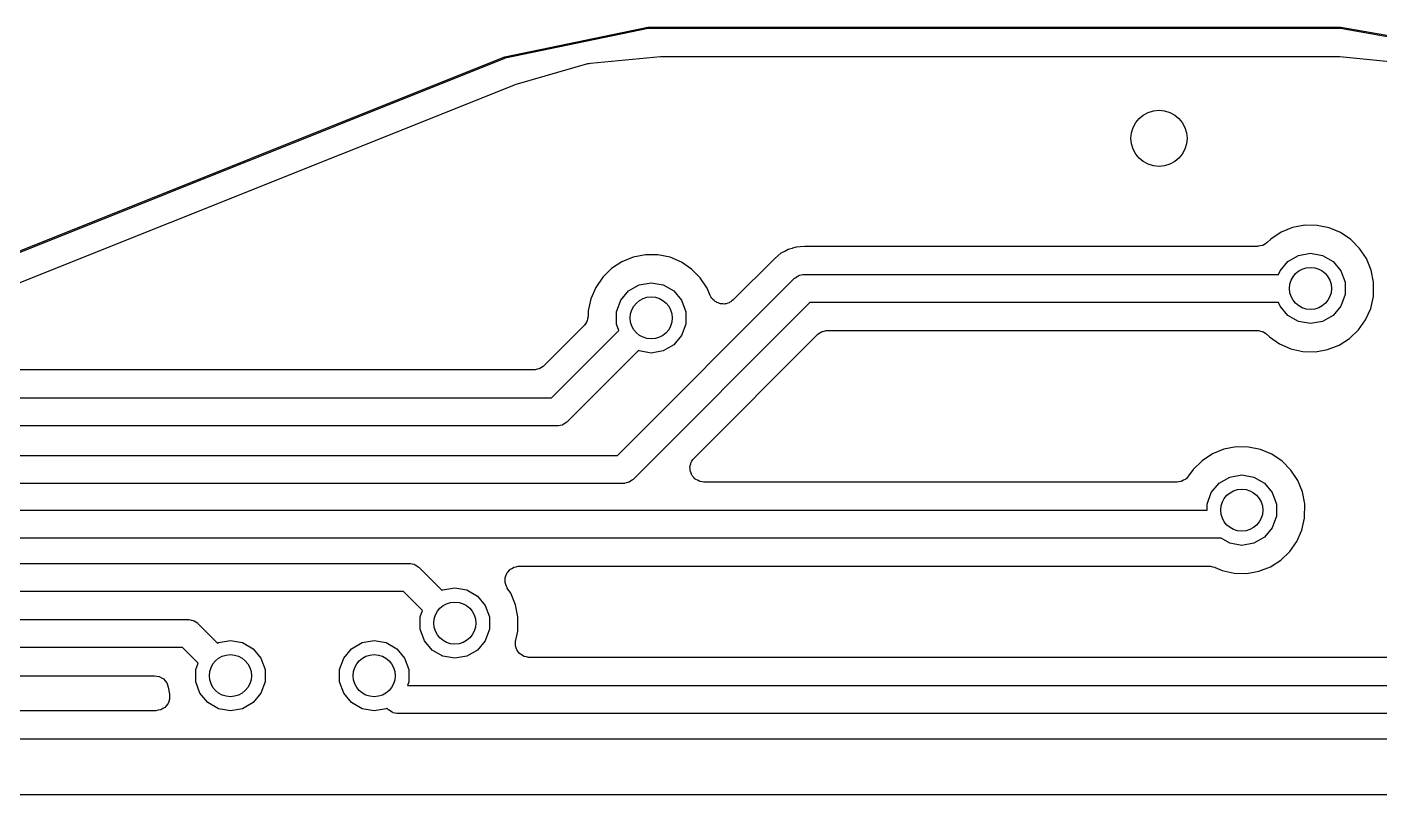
# Model space of a CAD drawing. Extents: x 69.6 to 139.6, y -158 to -61.
# Drawn here: x 97.65 to 107.3, y -99.5 to -94.03 of the extents above; entities that cross this region are included whole.
import ezdxf

# ---------------------------------------------------------------- set-up
doc = ezdxf.new("R2010")
doc.units = 0
doc.header["$MEASUREMENT"] = 0
doc.layers.add('BLACK', color=7, linetype='CONTINUOUS')

msp = doc.modelspace()

# ---------------------------------------------------------------- linework, layer by layer
at = {"layer": 'Black'}
for p, q in [((101.056, -94.2397), (102.076, -94.0284)), ((102.076, -94.0284), (102.077, -94.0283)), ((102.076, -94.0284), (102.076, -94.0284)), ((102.077, -94.0283), (102.166, -94.027)), ((102.166, -94.027), (102.166, -94.027)), ((102.166, -94.027), (102.166, -94.027)), ((102.166, -94.027), (107.011, -94.027)), ((107.011, -94.027), (107.012, -94.0273)), ((107.012, -94.0273), (107.013, -94.0278)), ((107.013, -94.0277), (107.015, -94.0271)), ((107.013, -94.0278), (107.013, -94.0277)), ((107.015, -94.0271), (107.017, -94.0271)), ((107.017, -94.0271), (108.042, -94.2098)), ((102.078, -94.0383), (101.058, -94.2495)), ((102.166, -94.037), (102.078, -94.0383)), ((107.011, -94.037), (102.166, -94.037)), ((107.012, -94.0367), (107.011, -94.037)), ((107.013, -94.0362), (107.012, -94.0367)), ((107.013, -94.0364), (107.013, -94.0362)), ((107.015, -94.037), (107.013, -94.0364)), ((108.04, -94.2196), (107.015, -94.037)), ((97.1228, -95.8128), (101.05, -94.242)), ((101.054, -94.2512), (97.1265, -95.8221)), ((101.05, -94.242), (101.052, -94.2416)), ((101.052, -94.2416), (101.053, -94.2417)), ((101.053, -94.2415), (101.054, -94.2404)), ((101.053, -94.2417), (101.053, -94.2415)), ((101.054, -94.2404), (101.056, -94.2397)), ((101.055, -94.2503), (101.054, -94.2512)), ((101.056, -94.2495), (101.055, -94.2503)), ((101.058, -94.2495), (101.056, -94.2496)), ((101.056, -94.2496), (101.056, -94.2495)), ((101.129, -94.4371), (101.648, -94.2872)), ((101.648, -94.2872), (101.658, -94.2862)), ((101.658, -94.2862), (101.667, -94.2837)), ((101.667, -94.2837), (102.166, -94.2375)), ((102.166, -94.2375), (102.17, -94.2378)), ((102.17, -94.2378), (102.175, -94.237)), ((102.175, -94.237), (107.001, -94.237)), ((107.001, -94.237), (107.005, -94.2379)), ((107.005, -94.2379), (107.01, -94.2375)), ((107.01, -94.2375), (107.549, -94.2913)), ((97.2023, -96.0072), (101.12, -94.4403)), ((101.12, -94.4403), (101.125, -94.4393)), ((101.125, -94.4393), (101.129, -94.4371)), ((106.672, -95.4562), (106.591, -95.4893)), ((106.759, -95.4397), (106.672, -95.4562)), ((106.847, -95.4403), (106.759, -95.4397)), ((106.934, -95.458), (106.847, -95.4403)), ((107.015, -95.4922), (106.934, -95.458)), ((106.475, -95.5734), (106.464, -95.5811)), ((106.487, -95.5666), (106.475, -95.5734)), ((106.489, -95.5636), (106.487, -95.5666)), ((106.492, -95.5614), (106.489, -95.5636)), ((106.517, -95.5376), (106.492, -95.5614)), ((106.591, -95.4893), (106.517, -95.5376)), ((107.088, -95.5416), (107.015, -95.4922)), ((107.15, -95.6042), (107.088, -95.5416)), ((101.972, -95.6662), (101.891, -95.6993)), ((102.059, -95.6497), (101.972, -95.6662)), ((102.147, -95.6503), (102.059, -95.6497)), ((102.234, -95.668), (102.147, -95.6503)), ((102.315, -95.7022), (102.234, -95.668)), ((103.002, -95.6583), (102.978, -95.6781)), ((103.003, -95.6579), (103.002, -95.6583)), ((103.025, -95.6395), (103.003, -95.6577)), ((103.003, -95.6577), (103.003, -95.6579)), ((103.051, -95.6263), (103.025, -95.6395)), ((103.052, -95.6258), (103.051, -95.626)), ((103.051, -95.626), (103.051, -95.6263)), ((103.077, -95.6123), (103.052, -95.6258)), ((103.105, -95.6043), (103.077, -95.6123)), ((103.106, -95.604), (103.105, -95.6041)), ((103.105, -95.6041), (103.105, -95.6043)), ((103.133, -95.5957), (103.106, -95.604)), ((103.162, -95.5932), (103.133, -95.5957)), ((103.163, -95.5931), (103.162, -95.5931)), ((103.162, -95.5931), (103.162, -95.5932)), ((103.195, -95.59), (103.163, -95.5931)), ((106.422, -95.59), (103.195, -95.59)), ((106.426, -95.5893), (106.422, -95.59)), ((106.43, -95.5897), (106.426, -95.5893)), ((106.443, -95.5863), (106.43, -95.5897)), ((106.457, -95.584), (106.443, -95.5863)), ((106.46, -95.582), (106.457, -95.584)), ((106.464, -95.5811), (106.46, -95.582)), ((106.639, -95.6978), (106.714, -95.6542)), ((106.714, -95.6542), (106.8, -95.639)), ((106.8, -95.639), (106.886, -95.6542)), ((106.886, -95.6542), (106.961, -95.6978)), ((107.199, -95.6777), (107.15, -95.6042)), ((101.817, -95.7476), (101.754, -95.8093)), ((101.891, -95.6993), (101.817, -95.7476)), ((102.388, -95.7516), (102.315, -95.7022)), ((102.45, -95.8142), (102.388, -95.7516)), ((102.978, -95.6781), (102.684, -95.972)), ((106.573, -95.79), (106.583, -95.7645)), ((106.583, -95.7645), (106.639, -95.6978)), ((106.961, -95.6978), (107.017, -95.7645)), ((107.017, -95.7645), (107.047, -95.8464)), ((107.233, -95.7593), (107.199, -95.6777)), ((107.25, -95.8452), (107.233, -95.7593)), ((101.754, -95.8093), (101.704, -95.8822)), ((101.859, -97.08), (103.119, -95.8193)), ((101.939, -95.9078), (102.014, -95.8642)), ((102.014, -95.8642), (102.1, -95.849)), ((102.1, -95.849), (102.186, -95.8642)), ((102.186, -95.8642), (102.261, -95.9078)), ((102.499, -95.8877), (102.45, -95.8142)), ((103.119, -95.8193), (103.123, -95.8168)), ((103.123, -95.8168), (103.126, -95.8134)), ((103.126, -95.8134), (103.137, -95.8069)), ((103.137, -95.8069), (103.148, -95.7994)), ((103.148, -95.7994), (103.152, -95.7982)), ((103.152, -95.7982), (103.156, -95.796)), ((103.156, -95.796), (103.169, -95.7938)), ((103.169, -95.7938), (103.181, -95.7904)), ((103.181, -95.7904), (103.186, -95.7908)), ((103.186, -95.7908), (103.19, -95.79)), ((103.19, -95.79), (106.573, -95.79)), ((107.047, -95.8464), (107.047, -95.9336)), ((107.248, -95.9474), (107.25, -95.8452)), ((101.669, -95.9633), (101.651, -96.0496)), ((101.704, -95.8822), (101.669, -95.9633)), ((101.883, -95.9745), (101.939, -95.9078)), ((102.261, -95.9078), (102.317, -95.9745)), ((102.521, -95.9394), (102.499, -95.8877)), ((102.526, -95.9487), (102.521, -95.9394)), ((102.531, -95.9587), (102.526, -95.9487)), ((102.536, -95.9633), (102.531, -95.9587)), ((102.539, -95.9687), (102.536, -95.9633)), ((107.047, -95.9336), (107.017, -96.0155)), ((107.229, -96.0327), (107.248, -95.9474)), ((101.651, -96.0496), (101.65, -96.0856)), ((101.853, -96.0564), (101.883, -95.9745)), ((101.853, -96.1436), (101.853, -96.0564)), ((103.231, -95.99), (101.971, -97.2507)), ((102.317, -95.9745), (102.347, -96.0564)), ((102.347, -96.0564), (102.347, -96.1436)), ((102.548, -95.9754), (102.539, -95.9687)), ((102.556, -95.9832), (102.548, -95.9754)), ((102.562, -95.986), (102.556, -95.9832)), ((102.567, -95.9899), (102.562, -95.986)), ((102.577, -95.9932), (102.567, -95.9899)), ((102.587, -95.9979), (102.577, -95.9932)), ((102.594, -95.9985), (102.587, -95.9979)), ((102.6, -96.0004), (102.594, -95.9985)), ((102.611, -96), (102.6, -96.0004)), ((102.622, -96.0009), (102.611, -96)), ((102.628, -95.9992), (102.622, -96.0009)), ((102.634, -95.999), (102.628, -95.9992)), ((102.645, -95.9948), (102.634, -95.999)), ((102.655, -95.9919), (102.645, -95.9948)), ((102.661, -95.9882), (102.655, -95.9919)), ((102.667, -95.9857), (102.661, -95.9882)), ((102.675, -95.9783), (102.667, -95.9857)), ((102.684, -95.972), (102.675, -95.9783)), ((106.573, -95.99), (103.231, -95.99)), ((106.583, -96.0155), (106.573, -95.99)), ((106.639, -96.0822), (106.583, -96.0155)), ((107.017, -96.0155), (106.961, -96.0822)), ((107.193, -96.1134), (107.229, -96.0327)), ((101.621, -96.1549), (101.335, -96.4407)), ((101.623, -96.1518), (101.621, -96.1549)), ((101.626, -96.1495), (101.623, -96.1518)), ((101.633, -96.1377), (101.626, -96.1495)), ((101.641, -96.1264), (101.633, -96.1377)), ((101.642, -96.1229), (101.641, -96.1264)), ((101.644, -96.1197), (101.642, -96.1229)), ((101.646, -96.1062), (101.644, -96.1197)), ((101.65, -96.0929), (101.646, -96.1062)), ((101.65, -96.0856), (101.649, -96.0892)), ((101.649, -96.0892), (101.65, -96.0929)), ((101.869, -96.1891), (101.853, -96.1436)), ((102.347, -96.1436), (102.317, -96.2255)), ((106.714, -96.1258), (106.639, -96.0822)), ((106.8, -96.141), (106.714, -96.1258)), ((106.886, -96.1258), (106.8, -96.141)), ((106.961, -96.0822), (106.886, -96.1258)), ((107.142, -96.1855), (107.193, -96.1134)), ((101.389, -96.67), (101.869, -96.1891)), ((102.317, -96.2255), (102.261, -96.2922)), ((102.405, -97.0993), (103.285, -96.2193)), ((103.285, -96.2193), (103.289, -96.2168)), ((103.289, -96.2168), (103.291, -96.2134)), ((103.291, -96.2134), (103.303, -96.2069)), ((103.303, -96.2069), (103.313, -96.1994)), ((103.313, -96.1994), (103.318, -96.1982)), ((103.318, -96.1982), (103.321, -96.196)), ((103.321, -96.196), (103.334, -96.1938)), ((103.334, -96.1938), (103.347, -96.1904)), ((103.347, -96.1904), (103.351, -96.1908)), ((103.351, -96.1908), (103.356, -96.19)), ((103.356, -96.19), (106.422, -96.19)), ((106.422, -96.19), (106.427, -96.1909)), ((106.427, -96.1909), (106.432, -96.1905)), ((106.432, -96.1905), (106.444, -96.1939)), ((106.444, -96.1939), (106.456, -96.196)), ((106.456, -96.196), (106.46, -96.1987)), ((106.46, -96.1987), (106.465, -96.2001)), ((106.465, -96.2001), (106.475, -96.2073)), ((106.475, -96.2073), (106.486, -96.2134)), ((106.486, -96.2134), (106.489, -96.2174)), ((106.489, -96.2174), (106.494, -96.2205)), ((106.494, -96.2205), (106.507, -96.2344)), ((106.507, -96.2344), (106.579, -96.2847)), ((107.004, -96.2936), (107.078, -96.2463)), ((107.078, -96.2463), (107.142, -96.1855)), ((102.009, -96.3327), (101.501, -96.8407)), ((102.014, -96.3358), (102.009, -96.3327)), ((102.1, -96.351), (102.014, -96.3358)), ((102.186, -96.3358), (102.1, -96.351)), ((102.261, -96.2922), (102.186, -96.3358)), ((106.579, -96.2847), (106.66, -96.32)), ((106.66, -96.32), (106.746, -96.339)), ((106.746, -96.339), (106.835, -96.3408)), ((106.835, -96.3408), (106.922, -96.3255)), ((106.922, -96.3255), (107.004, -96.2936)), ((101.331, -96.4432), (101.329, -96.4466)), ((101.335, -96.4407), (101.331, -96.4432)), ((101.264, -96.47), (78.9857, -96.47)), ((101.269, -96.4692), (101.264, -96.47)), ((101.273, -96.4696), (101.269, -96.4692)), ((101.286, -96.4662), (101.273, -96.4696)), ((101.299, -96.464), (101.286, -96.4662)), ((101.302, -96.4618), (101.299, -96.464)), ((101.307, -96.4606), (101.302, -96.4618)), ((101.317, -96.4531), (101.307, -96.4606)), ((101.329, -96.4466), (101.317, -96.4531)), ((78.8614, -96.67), (101.389, -96.67)), ((101.43, -96.87), (78.82, -96.87)), ((101.434, -96.8692), (101.43, -96.87)), ((101.439, -96.8696), (101.434, -96.8692)), ((101.451, -96.8662), (101.439, -96.8696)), ((101.464, -96.864), (101.451, -96.8662)), ((101.468, -96.8618), (101.464, -96.864)), ((101.472, -96.8606), (101.468, -96.8618)), ((101.483, -96.8531), (101.472, -96.8606)), ((101.494, -96.8466), (101.483, -96.8531)), ((101.497, -96.8432), (101.494, -96.8466)), ((101.501, -96.8407), (101.497, -96.8432)), ((106.269, -97.0197), (106.182, -97.0362)), ((106.357, -97.0203), (106.269, -97.0197)), ((106.444, -97.038), (106.357, -97.0203)), ((78.6914, -97.08), (101.859, -97.08)), ((102.388, -97.1241), (102.389, -97.12)), ((102.389, -97.12), (102.397, -97.11)), ((102.397, -97.11), (102.405, -97.0993)), ((106.027, -97.1176), (105.964, -97.1793)), ((106.101, -97.0693), (106.027, -97.1176)), ((106.182, -97.0362), (106.101, -97.0693)), ((106.525, -97.0722), (106.444, -97.038)), ((106.598, -97.1216), (106.525, -97.0722)), ((102.376, -97.1613), (102.377, -97.157)), ((102.377, -97.1743), (102.376, -97.1613)), ((102.377, -97.1526), (102.382, -97.1404)), ((102.377, -97.157), (102.377, -97.1526)), ((102.377, -97.1874), (102.377, -97.1743)), ((102.379, -97.1915), (102.377, -97.1874)), ((102.379, -97.1959), (102.379, -97.1915)), ((102.385, -97.2077), (102.379, -97.1959)), ((102.382, -97.1404), (102.385, -97.1277)), ((102.385, -97.1277), (102.388, -97.1241)), ((102.389, -97.22), (102.385, -97.2077)), ((105.964, -97.1793), (105.931, -97.2265)), ((106.66, -97.1842), (106.598, -97.1216)), ((106.709, -97.2577), (106.66, -97.1842)), ((101.9, -97.28), (78.65, -97.28)), ((101.904, -97.2792), (101.9, -97.28)), ((101.909, -97.2796), (101.904, -97.2792)), ((101.921, -97.2762), (101.909, -97.2796)), ((101.934, -97.274), (101.921, -97.2762)), ((101.938, -97.2718), (101.934, -97.274)), ((101.942, -97.2706), (101.938, -97.2718)), ((101.953, -97.2631), (101.942, -97.2706)), ((101.964, -97.2566), (101.953, -97.2631)), ((101.967, -97.2532), (101.964, -97.2566)), ((101.971, -97.2507), (101.967, -97.2532)), ((102.392, -97.2234), (102.389, -97.22)), ((102.394, -97.2274), (102.392, -97.2234)), ((102.403, -97.2366), (102.394, -97.2274)), ((102.411, -97.2466), (102.403, -97.2366)), ((102.415, -97.2488), (102.411, -97.2466)), ((102.418, -97.2519), (102.415, -97.2488)), ((102.43, -97.2574), (102.418, -97.2519)), ((102.441, -97.264), (102.43, -97.2574)), ((102.446, -97.2647), (102.441, -97.264)), ((102.45, -97.2666), (102.446, -97.2647)), ((102.463, -97.2677), (102.45, -97.2666)), ((102.476, -97.27), (102.463, -97.2677)), ((105.849, -97.27), (102.476, -97.27)), ((105.862, -97.2676), (105.849, -97.27)), ((105.876, -97.2663), (105.862, -97.2676)), ((105.879, -97.2646), (105.876, -97.2663)), ((105.883, -97.264), (105.879, -97.2646)), ((105.895, -97.2572), (105.883, -97.264)), ((105.907, -97.2513), (105.895, -97.2572)), ((105.91, -97.2485), (105.907, -97.2513)), ((105.913, -97.2466), (105.91, -97.2485)), ((105.922, -97.2362), (105.913, -97.2466)), ((105.931, -97.2265), (105.922, -97.2362)), ((106.093, -97.3445), (106.149, -97.2778)), ((106.149, -97.2778), (106.224, -97.2342)), ((106.224, -97.2342), (106.31, -97.219)), ((106.31, -97.219), (106.396, -97.2342)), ((106.396, -97.2342), (106.471, -97.2778)), ((106.471, -97.2778), (106.527, -97.3445)), ((106.743, -97.3393), (106.709, -97.2577)), ((106.063, -97.4264), (106.093, -97.3445)), ((106.527, -97.3445), (106.557, -97.4264)), ((106.76, -97.4252), (106.743, -97.3393)), ((78.4214, -97.47), (106.063, -97.47)), ((106.063, -97.47), (106.063, -97.4264)), ((106.557, -97.4264), (106.557, -97.5136)), ((106.758, -97.5274), (106.76, -97.4252)), ((106.527, -97.5955), (106.471, -97.6622)), ((106.557, -97.5136), (106.527, -97.5955)), ((106.739, -97.6127), (106.758, -97.5274)), ((106.162, -97.67), (78.38, -97.67)), ((106.224, -97.7058), (106.162, -97.67)), ((106.471, -97.6622), (106.396, -97.7058)), ((106.652, -97.7655), (106.703, -97.6934)), ((106.703, -97.6934), (106.739, -97.6127)), ((106.31, -97.721), (106.224, -97.7058)), ((106.396, -97.7058), (106.31, -97.721)), ((106.588, -97.8263), (106.652, -97.7655)), ((80.575, -97.85), (100.375, -97.85)), ((100.375, -97.85), (100.379, -97.8508)), ((100.379, -97.8508), (100.384, -97.8504)), ((100.384, -97.8504), (100.396, -97.8538)), ((100.396, -97.8538), (100.409, -97.856)), ((100.409, -97.856), (100.413, -97.8582)), ((100.413, -97.8582), (100.417, -97.8594)), ((100.417, -97.8594), (100.428, -97.8669)), ((100.428, -97.8669), (100.439, -97.8734)), ((100.439, -97.8734), (100.442, -97.8768)), ((100.442, -97.8768), (100.446, -97.8793)), ((100.446, -97.8793), (100.609, -98.0423)), ((101.093, -97.8934), (101.106, -97.8863)), ((101.106, -97.8863), (101.118, -97.8784)), ((101.118, -97.8784), (101.121, -97.8776)), ((101.121, -97.8776), (101.124, -97.876)), ((101.124, -97.876), (101.138, -97.8736)), ((101.138, -97.8736), (101.151, -97.8702)), ((101.151, -97.8702), (101.155, -97.8705)), ((101.155, -97.8705), (101.158, -97.87)), ((101.158, -97.87), (106.081, -97.87)), ((106.081, -97.87), (106.084, -97.8706)), ((106.084, -97.8706), (106.087, -97.8702)), ((106.087, -97.8702), (106.101, -97.8736)), ((106.101, -97.8736), (106.115, -97.876)), ((106.115, -97.876), (106.118, -97.8776)), ((106.118, -97.8776), (106.121, -97.8784)), ((106.121, -97.8784), (106.17, -97.9)), ((106.432, -97.9055), (106.514, -97.8736)), ((106.514, -97.8736), (106.588, -97.8263)), ((101.058, -97.9589), (101.059, -97.9558)), ((101.059, -97.9731), (101.058, -97.9589)), ((101.059, -97.9526), (101.064, -97.9392)), ((101.059, -97.9558), (101.059, -97.9526)), ((101.059, -97.9874), (101.059, -97.9731)), ((101.06, -97.9903), (101.059, -97.9874)), ((101.064, -97.9392), (101.068, -97.9255)), ((101.068, -97.9255), (101.07, -97.923)), ((101.07, -97.923), (101.071, -97.92)), ((101.071, -97.92), (101.08, -97.9091)), ((101.08, -97.9091), (101.089, -97.8976)), ((101.089, -97.8976), (101.091, -97.8958)), ((101.091, -97.8958), (101.093, -97.8934)), ((106.17, -97.9), (106.256, -97.919)), ((106.256, -97.919), (106.345, -97.9208)), ((106.345, -97.9208), (106.432, -97.9055)), ((100.334, -98.05), (80.6971, -98.05)), ((100.469, -98.1859), (100.334, -98.05)), ((100.609, -98.0423), (100.614, -98.0392)), ((100.614, -98.0392), (100.7, -98.024)), ((100.7, -98.024), (100.786, -98.0392)), ((100.786, -98.0392), (100.861, -98.0828)), ((100.861, -98.0828), (100.917, -98.1495)), ((101.061, -97.9935), (101.06, -97.9903)), ((101.066, -98.0066), (101.061, -97.9935)), ((101.071, -98.02), (101.066, -98.0066)), ((101.073, -98.0224), (101.071, -98.02)), ((101.074, -98.0253), (101.073, -98.0224)), ((101.099, -98.0627), (101.074, -98.0253)), ((101.133, -98.1443), (101.099, -98.0627)), ((100.917, -98.1495), (100.947, -98.2314)), ((101.15, -98.2302), (101.133, -98.1443)), ((84.54, -98.25), (98.8, -98.25)), ((98.8, -98.25), (98.8043, -98.2508)), ((98.8043, -98.2508), (98.8087, -98.2504)), ((98.8087, -98.2504), (98.8213, -98.2538)), ((98.8213, -98.2538), (98.8342, -98.256)), ((98.8342, -98.256), (98.838, -98.2582)), ((98.838, -98.2582), (98.8423, -98.2594)), ((98.8423, -98.2594), (98.853, -98.2669)), ((98.853, -98.2669), (98.8643, -98.2734)), ((98.8643, -98.2734), (98.8671, -98.2768)), ((98.8671, -98.2768), (98.8707, -98.2793)), ((100.453, -98.2314), (100.469, -98.1859)), ((100.453, -98.3186), (100.453, -98.2314)), ((100.947, -98.2314), (100.947, -98.3186)), ((101.148, -98.3324), (101.15, -98.2302)), ((98.8707, -98.2793), (99.0087, -98.4173)), ((100.483, -98.4005), (100.453, -98.3186)), ((100.947, -98.3186), (100.917, -98.4005)), ((101.134, -98.3978), (101.148, -98.3324)), ((98.7586, -98.45), (84.6471, -98.45)), ((98.8694, -98.5609), (98.7586, -98.45)), ((99.0087, -98.4173), (99.0142, -98.4142)), ((99.0142, -98.4142), (99.1, -98.399)), ((99.1, -98.399), (99.1858, -98.4142)), ((99.1858, -98.4142), (99.2613, -98.4578)), ((99.2613, -98.4578), (99.3173, -98.5245)), ((99.9077, -98.5245), (99.9637, -98.4578)), ((99.9637, -98.4578), (100.039, -98.4142)), ((100.039, -98.4142), (100.125, -98.399)), ((100.125, -98.399), (100.211, -98.4142)), ((100.211, -98.4142), (100.286, -98.4578)), ((100.286, -98.4578), (100.342, -98.5245)), ((100.539, -98.4672), (100.483, -98.4005)), ((100.614, -98.5108), (100.539, -98.4672)), ((100.861, -98.4672), (100.786, -98.5108)), ((100.917, -98.4005), (100.861, -98.4672)), ((101.132, -98.4325), (101.133, -98.4176)), ((101.133, -98.4349), (101.132, -98.4325)), ((101.133, -98.4003), (101.134, -98.3978)), ((101.133, -98.4026), (101.133, -98.4003)), ((101.133, -98.4176), (101.133, -98.4026)), ((101.133, -98.4374), (101.133, -98.4349)), ((101.138, -98.4514), (101.133, -98.4374)), ((101.142, -98.4657), (101.138, -98.4514)), ((101.144, -98.4677), (101.142, -98.4657)), ((101.144, -98.47), (101.144, -98.4677)), ((101.154, -98.4815), (101.144, -98.47)), ((98.8529, -98.6064), (98.8694, -98.5609)), ((99.3173, -98.5245), (99.3471, -98.6064)), ((99.8779, -98.6064), (99.9077, -98.5245)), ((100.342, -98.5245), (100.372, -98.6064)), ((100.7, -98.526), (100.614, -98.5108)), ((100.786, -98.5108), (100.7, -98.526)), ((101.163, -98.4934), (101.154, -98.4815)), ((101.165, -98.4947), (101.163, -98.4934)), ((101.167, -98.4966), (101.165, -98.4947)), ((101.18, -98.5041), (101.167, -98.4966)), ((101.192, -98.5122), (101.18, -98.5041)), ((101.195, -98.5127), (101.192, -98.5122)), ((101.197, -98.514), (101.195, -98.5127)), ((101.212, -98.5166), (101.197, -98.514)), ((101.226, -98.5199), (101.212, -98.5166)), ((101.229, -98.5196), (101.226, -98.5199)), ((101.231, -98.52), (101.229, -98.5196)), ((108.074, -98.52), (101.231, -98.52)), ((84.8863, -98.65), (98.5591, -98.65)), ((98.5591, -98.65), (98.5759, -98.6529)), ((98.5759, -98.6529), (98.5927, -98.6558)), ((98.5927, -98.6558), (98.593, -98.656)), ((98.593, -98.656), (98.5933, -98.656)), ((98.5933, -98.656), (98.6081, -98.6645)), ((98.8529, -98.6936), (98.8529, -98.6064)), ((99.3471, -98.6064), (99.3471, -98.6936)), ((99.8779, -98.6936), (99.8779, -98.6064)), ((100.372, -98.6064), (100.372, -98.6936)), ((98.6081, -98.6645), (98.6229, -98.6729)), ((98.6229, -98.6729), (98.6231, -98.6732)), ((98.6231, -98.6732), (98.6234, -98.6734)), ((98.6234, -98.6734), (98.6344, -98.6865)), ((98.6344, -98.6865), (98.6454, -98.6994)), ((98.6454, -98.6994), (98.6455, -98.6997)), ((98.6455, -98.6997), (98.6457, -98.7)), ((98.6457, -98.7), (98.6516, -98.7161)), ((98.6516, -98.7161), (98.6575, -98.7319)), ((98.6575, -98.7319), (98.6667, -98.7819)), ((98.8827, -98.7755), (98.8529, -98.6936)), ((99.3471, -98.6936), (99.3173, -98.7755)), ((99.9077, -98.7755), (99.8779, -98.6936)), ((100.372, -98.6936), (100.363, -98.72)), ((100.363, -98.72), (108.199, -98.72)), ((98.6549, -98.85), (98.644, -98.8631)), ((98.655, -98.8497), (98.6549, -98.85)), ((98.6553, -98.8494), (98.655, -98.8497)), ((98.6609, -98.8335), (98.6553, -98.8494)), ((98.6668, -98.8174), (98.6609, -98.8335)), ((98.6667, -98.7819), (98.6667, -98.7823)), ((98.6667, -98.7823), (98.6668, -98.7826)), ((98.6668, -98.7826), (98.6668, -98.7997)), ((98.6668, -98.7997), (98.6669, -98.8167)), ((98.6669, -98.8167), (98.6668, -98.817)), ((98.6668, -98.817), (98.6668, -98.8174)), ((98.9387, -98.8422), (98.8827, -98.7755)), ((99.0142, -98.8858), (98.9387, -98.8422)), ((99.2613, -98.8422), (99.1858, -98.8858)), ((99.3173, -98.7755), (99.2613, -98.8422)), ((99.9637, -98.8422), (99.9077, -98.7755)), ((100.039, -98.8858), (99.9637, -98.8422)), ((98.5683, -98.9), (94.8334, -98.9)), ((98.5687, -98.8999), (98.5683, -98.9)), ((98.569, -98.9), (98.5687, -98.8999)), ((98.5858, -98.8969), (98.569, -98.9)), ((98.6025, -98.894), (98.5858, -98.8969)), ((98.6028, -98.8938), (98.6025, -98.894)), ((98.6032, -98.8937), (98.6028, -98.8938)), ((98.6179, -98.8851), (98.6032, -98.8937)), ((98.6326, -98.8766), (98.6179, -98.8851)), ((98.6328, -98.8763), (98.6326, -98.8766)), ((98.6331, -98.8762), (98.6328, -98.8763)), ((98.644, -98.8631), (98.6331, -98.8762)), ((99.1, -98.901), (99.0142, -98.8858)), ((99.1858, -98.8858), (99.1, -98.901)), ((100.125, -98.901), (100.039, -98.8858)), ((100.211, -98.8858), (100.125, -98.901)), ((100.216, -98.8827), (100.211, -98.8858)), ((100.224, -98.8907), (100.216, -98.8827)), ((100.228, -98.8932), (100.224, -98.8907)), ((100.231, -98.8966), (100.228, -98.8932)), ((100.242, -98.9031), (100.231, -98.8966)), ((100.253, -98.9106), (100.242, -98.9031)), ((100.257, -98.9118), (100.253, -98.9106)), ((100.261, -98.914), (100.257, -98.9118)), ((100.274, -98.9162), (100.261, -98.914)), ((100.286, -98.9196), (100.274, -98.9162)), ((100.291, -98.9192), (100.286, -98.9196)), ((100.295, -98.92), (100.291, -98.9192)), ((108.24, -98.92), (100.295, -98.92)), ((94.7759, -99.1), (108.45, -99.1)), ((108.228, -99.5), (94.86, -99.5))]:
    msp.add_line(p, q, dxfattribs=at)
for centre, radius in [((105.72, -94.82), 0.2), ((106.8, -95.89), 0.15), ((102.1, -96.1), 0.15), ((106.31, -97.47), 0.15), ((100.7, -98.275), 0.15), ((99.1, -98.65), 0.15), ((100.125, -98.65), 0.15)]:
    msp.add_circle(centre, radius, dxfattribs=at)

doc.saveas('drawing.dxf')
